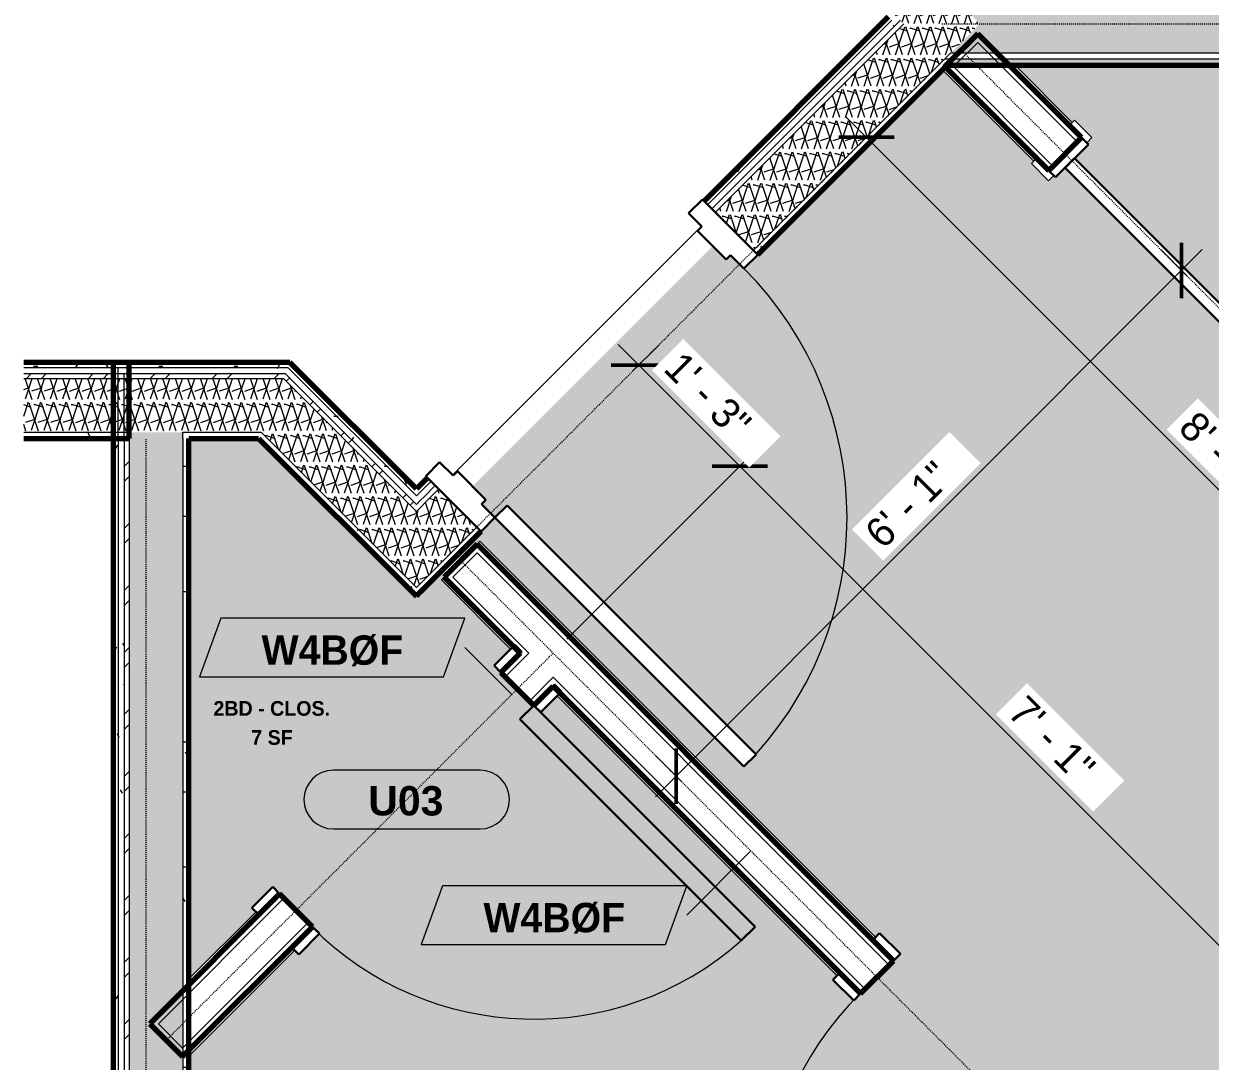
# Model space of a CAD drawing. Header units: inches. Extents: x -2533 to -979, y 116 to 10917.
# Drawn here: x -2532.8 to -2411.5, y 10309.7 to 10415.8 of the extents above; entities that cross this region are included whole.
import ezdxf

# ---------------------------------------------------------------- set-up
doc = ezdxf.new("R2010")
doc.units = ezdxf.units.IN
doc.header["$MEASUREMENT"] = 0
doc.linetypes.add('Dash 3_32_', pattern=[0.1875, 0.09375, -0.09375])
for name, color, linetype, lineweight in [('0-1', 7, 'Continuous', 5), ('0-2', 250, 'Continuous', 18), ('A-ANNO-DIMS', 211, 'Continuous', 9), ('A-ANNO-DIMS-32', 211, 'Continuous', 9), ('A-AREA-IDEN', 2, 'Continuous', 9), ('A-DETL-1', 90, 'Dash 3_32_', 18), ('A-DOOR', 31, 'Continuous', 18), ('A-DOOR-1', 50, 'Continuous', 30), ('A-DOOR-2', 7, 'Continuous', 9), ('A-DOOR-3', 31, 'Continuous', 30), ('A-DOOR-4', 31, 'Continuous', 9), ('A-DOOR-FRAM-2', 50, 'Continuous', 30), ('A-DOOR-FRAM-3', 31, 'Continuous', 30), ('A-DOOR-IDEN', 31, 'Continuous', 9), ('A-FLOR-1', 250, 'Continuous', 18), ('A-WALL', 113, 'Continuous', 18), ('A-WALL-2', 250, 'Continuous', 18), ('A-WALL-3', 113, 'Continuous', 70), ('A-WALL-IDEN', 211, 'Continuous', 9), ('A-WALL-PATT-1', 7, 'Continuous', 9), ('A-WALL-PATT-2', 8, 'Continuous', 9), ('A-WALL-PATT-3', 253, 'Continuous', 9), ('I-WALL-1', 10, 'Continuous', 70)]:
    doc.layers.add(name, color=color, linetype=linetype, lineweight=lineweight)
doc.layers.add('A-AREA-PATT-1', color=7, linetype='Continuous', lineweight=9, transparency=1)
doc.styles.add('Arial_B', font='arialbd.ttf', dxfattribs={"height": 3})
doc.styles.add('Century Gothic', font='ufonts.com_century-gothic.ttf', dxfattribs={"height": 3})
doc.styles.add('Century Gothic_B', font='GOTHICB.TTF', dxfattribs={"height": 3})
doc.styles.add('Century Gothic_B_1', font='GOTHICB.TTF', dxfattribs={"height": 1.5})
doc.dimstyles.new('OD_1__HACK', dxfattribs={"dimscale": 12, "dimtxt": 3.132505, "dimasz": 0.333333, "dimexe": 0.25, "dimexo": 0.166667, "dimgap": 0.041667, "dimtad": 1, "dimdec": 0, "dimzin": 3, "dimdsep": 46, "dimlunit": 4, "dimtxsty": 'Century Gothic', "dimblk1": 'OBLIQUE', "dimblk2": 'OBLIQUE', "dimsah": 1, "dimcen": 0.09, "dimdle": 0.25, "dimazin": 0, "dimtfac": 1, "dimtdec": 4, "dimtix": 1, "dimtmove": 0, "dimatfit": 3, "dimfxl": 1, "dimtvp": 1, "dimtfill": 1, "dimfrac": 2, "dimtolj": 1, "dimtzin": 0, "dimarcsym": 2})
doc.dimstyles.new('OD_1__HACK_2', dxfattribs={"dimscale": 12, "dimtxt": 3.132505, "dimasz": 0.333333, "dimexe": 0.25, "dimexo": 0.166667, "dimgap": 0.041667, "dimtad": 1, "dimdec": 0, "dimzin": 3, "dimdsep": 46, "dimlunit": 4, "dimtxsty": 'Century Gothic', "dimblk1": 'OBLIQUE', "dimblk2": 'OBLIQUE', "dimsah": 1, "dimcen": 0.09, "dimdle": 0.25, "dimazin": 0, "dimtfac": 1, "dimtdec": 4, "dimtix": 1, "dimtmove": 0, "dimatfit": 3, "dimfxl": 1, "dimtvp": 1, "dimtfill": 1, "dimfrac": 2, "dimtolj": 1, "dimtzin": 0, "dimarcsym": 2})
pattern_1 = [(0, (0, 0), (10.24, 2.56), [0.422, -7.258, 0.422, -7.258, -40.96]), (0, (0, 0), (10.24, 2.56), [-15.36, 0.422, -14.938, 0.422, -7.258, -17.92]), (0, (0, 0), (10.24, 2.56), [-38.4, 0.422, -4.698, 0.422, -12.378]), (120, (3.84, 1.28), (-7.33702503, 7.58810013), [0.422, -7.258, 0.422, -7.258, -40.96]), (120, (3.84, 1.28), (-7.33702503, 7.58810013), [-15.36, 0.422, -14.938, 0.422, -7.258, -17.92]), (120, (3.84, 1.28), (-7.33702503, 7.58810013), [-38.4, 0.422, -4.698, 0.422, -12.378]), (240, (5.12, 6.4), (-2.90297497, -10.14810013), [0.422, -7.258, 0.422, -7.258, -40.96]), (240, (5.12, 6.4), (-2.90297497, -10.14810013), [-15.36, 0.422, -14.938, 0.422, -7.258, -17.92]), (240, (5.12, 6.4), (-2.90297497, -10.14810013), [-38.4, 0.422, -4.698, 0.422, -12.378])]
pattern_2 = [(161.57, (0.16, 0.16), (-1.279773737, -0.000426766), [0, -9.107, 1.011, 0]), (18.43, (-0.16, 0.16), (-1.279773737, 0.000426766), [0, -9.107, 1.011, 0]), (108.43, (0.16, 0.16), (0.639452382, -3.199964008), [3.035, -7.083]), (71.57, (-0.16, 0.16), (0.639452382, 3.199964008), [3.035, -7.083])]
pattern_3 = [(45, (0, 0), (-3.1678384, 3.1678384), []), (45, (0, 4.8), (-3.1678384, 3.1678384), [])]

# ---------------------------------------------------------------- blocks, each defined once
blk = doc.blocks.new('CTR - 1st Phase - Shell_rvt-1-2ND _ 3RD FLOOR - 2BD B - ADA TYPE B')
at = {"layer": 'A-FLOR-1'}
for p, q in [((-2463.52, 10395.11), (-2488.98, 10369.65)), ((-2488.98, 10369.65), (-2463.52, 10395.11))]:
    blk.add_line(p, q, dxfattribs=at)
blk = doc.blocks.new('HOLLOW METAL - UNIT DOOR-2191978-2ND _ 3RD FLOOR - 2BD B - ADA TYPE B')
at = {"layer": 'A-DOOR-1'}
for p, q in [((18, 40.125), (16.25, 40.125)), ((16.25, 40.125), (16.25, 4.125)), ((18, 4.125), (18, 40.125)), ((16.25, 4.125), (18, 4.125))]:
    blk.add_line(p, q, dxfattribs=at)
at = {"layer": 'A-DOOR-2'}
blk.add_arc((18, 4.125), 36, 90, 180, dxfattribs=at)
at = {"layer": 'A-DOOR-FRAM-2'}
for p, q in [((-18, 4.125), (-20, 4.125)), ((-20, 4.125), (-20, -3.875)), ((-18, 2.1875), (-18, 4.125)), ((18, 4.125), (18, 2.1875)), ((20, 4.125), (18, 4.125)), ((20, -3.875), (20, 4.125)), ((-17.375, 2.1875), (-18, 2.1875)), ((-17.375, -1.9375), (-17.375, 2.1875)), ((18, 2.1875), (17.375, 2.1875)), ((17.375, 2.1875), (17.375, -1.9375)), ((-18, -3.875), (-18, -1.9375)), ((-18, -1.9375), (-17.375, -1.9375)), ((17.375, -1.9375), (18, -1.9375)), ((18, -1.9375), (18, -3.875)), ((-20, -3.875), (-18, -3.875)), ((18, -3.875), (20, -3.875))]:
    blk.add_line(p, q, dxfattribs=at)
blk = doc.blocks.new('CTR - 1st Phase - Common Walls_rvt-1-2ND _ 3RD FLOOR - 2BD B - ADA TYPE B')
at = {"layer": 'A-WALL-PATT-1'}
h = blk.add_hatch(dxfattribs=at)
h.set_pattern_fill('FP_1', color=256, style=0, pattern_type=2)
h.set_pattern_definition(pattern_1)
h.paths.add_polyline_path([(-2492.25, 10367.09), (-2490.75, 10368.59), (-2491.19, 10369.03), (-2492.69, 10367.53), (-2492.34, 10367.18)], flags=0)
h.paths.add_polyline_path([(-2462.46, 10396.87), (-2443.19, 10416.14), (-2443.64, 10416.58), (-2462.9, 10397.32)], flags=0)
h = blk.add_hatch(dxfattribs=at)
h.set_pattern_fill('FP_1', color=256, style=0, pattern_type=2)
h.set_pattern_definition(pattern_1)
h.paths.add_polyline_path([(-2492.34, 10367.88), (-2491.19, 10369.03), (-2491.54, 10369.39), (-2492.69, 10368.24)], flags=0)
h.paths.add_polyline_path([(-2462.9, 10397.32), (-2444.08, 10416.14), (-2444.43, 10416.5), (-2463.26, 10397.67)], flags=0)
h = blk.add_hatch(dxfattribs=at)
h.set_pattern_fill('FP_1', color=256, style=0, pattern_type=2)
h.set_pattern_definition(pattern_1)
h.paths.add_polyline_path([(-2492.25, 10357.72), (-2486.06, 10363.91), (-2486.5, 10364.35), (-2492.69, 10358.16)], flags=0)
h.paths.add_polyline_path([(-2457.78, 10392.19), (-2438.6, 10411.37), (-2438.64, 10411.41), (-2438.56, 10411.41), (-2438.16, 10411.81), (-2438.19, 10411.85), (-2437.88, 10412.16), (-2438.69, 10412.16), (-2458.22, 10392.63)], flags=0)
h.paths.add_polyline_path([(-2438.43, 10411.54), (-2438.47, 10411.57), (-2438.45, 10411.59)], flags=0)
h = blk.add_hatch(dxfattribs=at)
h.set_pattern_fill('FP_1', color=256, style=0, pattern_type=2)
h.set_pattern_definition(pattern_1)
h.paths.add_polyline_path([(-2098.56, 10411.54), (-2076.55, 10411.54), (-2076.55, 10412.16), (-2359.46, 10412.16), (-2359.46, 10411.54), (-2103.86, 10411.54)], flags=0)
h.paths.add_polyline_path([(-2437.84, 10411.54), (-2364.96, 10411.54), (-2364.96, 10412.16), (-2437.8, 10412.16), (-2438.43, 10411.54)], flags=0)
h = blk.add_hatch(dxfattribs=at)
h.set_pattern_fill('FP_1', color=256, style=0, pattern_type=2)
h.set_pattern_definition(pattern_1)
h.paths.add_polyline_path([(-2523.2, 10380.66), (-2522.07, 10380.66), (-2522.07, 10381.16), (-2532.84, 10381.16), (-2532.84, 10380.66)], flags=0)
h = blk.add_hatch(dxfattribs=at)
h.set_pattern_fill('FP_1', color=256, style=0, pattern_type=2)
h.set_pattern_definition(pattern_1)
h.paths.add_polyline_path([(-2522.57, 10380.04), (-2522.07, 10380.04), (-2522.07, 10380.66), (-2532.84, 10380.66), (-2532.84, 10380.04)], flags=0)
h = blk.add_hatch(dxfattribs=at)
h.set_pattern_fill('FP_1', color=256, style=0, pattern_type=2)
h.set_pattern_definition(pattern_1)
h.paths.add_polyline_path([(-2514.62, 10380.66), (-2505.83, 10380.66), (-2506.33, 10381.16), (-2522.07, 10381.16), (-2522.07, 10380.66), (-2514.95, 10380.66)], flags=0)
h = blk.add_hatch(dxfattribs=at)
h.set_pattern_fill('FP_1', color=256, style=0, pattern_type=2)
h.set_pattern_definition(pattern_1)
h.paths.add_polyline_path([(-2514.81, 10380.04), (-2506.09, 10380.04), (-2506.71, 10380.66), (-2522.07, 10380.66), (-2522.07, 10380.04), (-2514.95, 10380.04)], flags=0)
h = blk.add_hatch(dxfattribs=at)
h.set_pattern_fill('FP_1', color=256, style=0, pattern_type=2)
h.set_pattern_definition(pattern_1)
h.paths.add_polyline_path([(-2492.69, 10366.65), (-2492.25, 10367.09), (-2505.83, 10380.66), (-2506.71, 10380.66), (-2497.54, 10371.49)], flags=0)
h = blk.add_hatch(dxfattribs=at)
h.set_pattern_fill('FP_1', color=256, style=0, pattern_type=2)
h.set_pattern_definition(pattern_1)
h.paths.add_polyline_path([(-2492.69, 10367.53), (-2492.34, 10367.88), (-2505.62, 10381.16), (-2506.33, 10381.16), (-2496.65, 10371.49)], flags=0)
h = blk.add_hatch(dxfattribs=at)
h.set_pattern_fill('FP_1', color=256, style=0, pattern_type=2)
h.set_pattern_definition(pattern_1)
h.paths.add_polyline_path([(-2522.07, 10373.41), (-2522.08, 10374.04), (-2532.84, 10374.04), (-2532.84, 10373.41), (-2522.57, 10373.41)], flags=0)
h = blk.add_hatch(dxfattribs=at)
h.set_pattern_fill('FP_1', color=256, style=0, pattern_type=2)
h.set_pattern_definition(pattern_1)
h.paths.add_polyline_path([(-2523.2, 10261.59), (-2523.2, 10373.41), (-2523.7, 10373.41), (-2523.7, 10261.59)], flags=0)
h = blk.add_hatch(dxfattribs=at)
h.set_pattern_fill('FP_1', color=256, style=0, pattern_type=2)
h.set_pattern_definition(pattern_1)
h.paths.add_polyline_path([(-2523.2, 10261.59), (-2522.57, 10261.59), (-2522.57, 10373.41), (-2523.2, 10373.41), (-2523.2, 10265.09)], flags=0)
h = blk.add_hatch(dxfattribs=at)
h.set_pattern_fill('FP_1', color=256, style=0, pattern_type=2)
h.set_pattern_definition(pattern_1)
h.paths.add_polyline_path([(-2515.95, 10261.59), (-2515.95, 10310.86), (-2516.57, 10310.22), (-2516.57, 10261.59)], flags=0)
h.paths.add_polyline_path([(-2516.57, 10316.95), (-2515.95, 10317.57), (-2515.95, 10373.41), (-2516.57, 10373.41), (-2516.57, 10317.01)], flags=0)
h = blk.add_hatch(dxfattribs=at)
h.set_pattern_fill('FP_1', color=256, style=0, pattern_type=2)
h.set_pattern_definition(pattern_1)
h.paths.add_polyline_path([(-2492.69, 10357.28), (-2492.25, 10357.72), (-2508.57, 10374.04), (-2509.45, 10374.04), (-2494.07, 10358.65)], flags=0)
at = {"layer": 'A-WALL-PATT-2'}
h = blk.add_hatch(dxfattribs=at)
h.set_pattern_fill('FP_2', color=256, style=0, pattern_type=2)
h.set_pattern_definition(pattern_3)
h.paths.add_polyline_path([(-2522.07, 10379.54), (-2522.07, 10380.04), (-2532.84, 10380.04), (-2532.84, 10379.54)], flags=0)
h = blk.add_hatch(dxfattribs=at)
h.set_pattern_fill('FP_2', color=256, style=0, pattern_type=2)
h.set_pattern_definition(pattern_3)
h.paths.add_polyline_path([(-2516.08, 10379.54), (-2506.29, 10379.54), (-2506.79, 10380.04), (-2522.07, 10380.04), (-2522.07, 10379.54), (-2516.57, 10379.54)], flags=0)
h = blk.add_hatch(dxfattribs=at)
h.set_pattern_fill('FP_2', color=256, style=0, pattern_type=2)
h.set_pattern_definition(pattern_3)
h.paths.add_polyline_path([(-2492.69, 10365.94), (-2492.34, 10366.29), (-2506.09, 10380.04), (-2506.79, 10380.04), (-2498.24, 10371.49)], flags=0)
h = blk.add_hatch(dxfattribs=at)
h.set_pattern_fill('FP_2', color=256, style=0, pattern_type=2)
h.set_pattern_definition(pattern_3)
h.paths.add_polyline_path([(-2522.07, 10261.59), (-2522.07, 10373.41), (-2522.57, 10373.41), (-2522.57, 10261.59)], flags=0)
at = {"layer": 'A-WALL-PATT-3'}
h = blk.add_hatch(dxfattribs=at)
h.set_pattern_fill('FP_3', color=256, style=0, pattern_type=2)
h.set_pattern_definition(pattern_2)
h.paths.add_polyline_path([(-2438.95, 10411.9), (-2435.07, 10415.8), (-2438.13, 10418.86), (-2445.91, 10418.86), (-2439.22, 10412.16)], flags=0)
h = blk.add_hatch(dxfattribs=at)
h.set_pattern_fill('FP_3', color=256, style=0, pattern_type=2)
h.set_pattern_definition(pattern_2)
h.paths.add_polyline_path([(-2408.76, 10412.79), (-2076.17, 10412.79), (-2076.17, 10418.29), (-2435.26, 10418.29), (-2435.15, 10416.93), (-2435.28, 10416.81), (-2435.28, 10417.7), (-2435.72, 10417.25), (-2436.75, 10418.29), (-2437.56, 10418.29), (-2435.06, 10415.79), (-2438.06, 10412.79), (-2424.27, 10412.79)], flags=0)
h = blk.add_hatch(dxfattribs=at)
h.set_pattern_fill('FP_3', color=256, style=0, pattern_type=2)
h.set_pattern_definition(pattern_2)
h.paths.add_polyline_path([(-2488.8, 10362.05), (-2486.5, 10364.35), (-2490.39, 10368.24), (-2492.69, 10365.94), (-2488.96, 10362.2)], flags=0)
h.paths.add_polyline_path([(-2458.22, 10392.63), (-2438.95, 10411.9), (-2442.84, 10415.79), (-2462.11, 10396.52), (-2460.49, 10394.9)], flags=0)
h = blk.add_hatch(dxfattribs=at)
h.set_pattern_fill('FP_3', color=256, style=0, pattern_type=2)
h.set_pattern_definition(pattern_2)
h.paths.add_polyline_path([(-2522.07, 10374.04), (-2522.07, 10379.54), (-2532.84, 10379.54), (-2532.84, 10374.04)], flags=0)
h = blk.add_hatch(dxfattribs=at)
h.set_pattern_fill('FP_3', color=256, style=0, pattern_type=2)
h.set_pattern_definition(pattern_2)
h.paths.add_polyline_path([(-2509.45, 10374.04), (-2508.57, 10374.04), (-2514.07, 10379.54), (-2522.07, 10379.54), (-2522.07, 10374.04), (-2514.07, 10374.04)], flags=0)
h = blk.add_hatch(dxfattribs=at)
h.set_pattern_fill('FP_3', color=256, style=0, pattern_type=2)
h.set_pattern_definition(pattern_2)
h.paths.add_polyline_path([(-2492.69, 10358.16), (-2488.8, 10362.05), (-2506.29, 10379.54), (-2514.07, 10379.54), (-2493.63, 10359.1)], flags=0)
h = blk.add_hatch(dxfattribs=at)
h.set_pattern_fill('FP_3', color=256, style=0, pattern_type=2)
h.set_pattern_definition(pattern_2)
h.paths.add_polyline_path([(-2517.33, 10261.59), (-2516.57, 10261.59), (-2516.57, 10374.04), (-2522.07, 10374.04), (-2522.07, 10261.59), (-2520.07, 10261.59)], flags=0)
at = {"layer": 'A-WALL-2'}
for p, q in [((-2462.9, 10397.32), (-2444.08, 10416.14)), ((-2462.46, 10396.87), (-2443.64, 10415.7)), ((-2443.19, 10416.14), (-2443.64, 10415.7)), ((-2442.84, 10415.79), (-2443.28, 10415.35)), ((-2462.11, 10396.52), (-2443.28, 10415.35)), ((-2438.95, 10411.9), (-2439.39, 10411.46)), ((-2438.69, 10412.16), (-2438.95, 10411.9)), ((-2438.69, 10412.16), (-2438.06, 10412.79)), ((-2437.8, 10412.16), (-2438.69, 10412.16)), ((-2437.18, 10412.79), (-2438.06, 10412.79)), ((-2076.17, 10412.16), (-2437.8, 10412.16)), ((-2076.17, 10412.79), (-2437.18, 10412.79)), ((-2458.22, 10392.63), (-2439.39, 10411.46)), ((-2532.84, 10380.66), (-2522.07, 10380.66)), ((-2523.2, 10380.04), (-2523.2, 10380.66)), ((-2523.2, 10380.66), (-2516.08, 10380.66)), ((-2516.08, 10380.66), (-2506.71, 10380.66)), ((-2506.71, 10380.66), (-2505.83, 10380.66)), ((-2505.83, 10380.66), (-2492.69, 10367.53)), ((-2532.84, 10380.04), (-2522.07, 10380.04)), ((-2532.84, 10379.54), (-2522.07, 10379.54)), ((-2523.2, 10373.41), (-2523.2, 10380.04)), ((-2522.57, 10379.54), (-2522.57, 10380.04)), ((-2522.57, 10380.04), (-2515.45, 10380.04)), ((-2522.57, 10373.41), (-2522.57, 10379.54)), ((-2522.07, 10374.04), (-2522.07, 10379.54)), ((-2522.07, 10379.54), (-2514.95, 10379.54)), ((-2515.45, 10380.04), (-2506.79, 10380.04)), ((-2514.95, 10379.54), (-2514.07, 10379.54)), ((-2514.07, 10379.54), (-2506.29, 10379.54)), ((-2506.79, 10380.04), (-2506.09, 10380.04)), ((-2506.29, 10379.54), (-2492.69, 10365.94)), ((-2506.09, 10380.04), (-2492.69, 10366.65)), ((-2532.84, 10374.04), (-2522.07, 10374.04)), ((-2523.2, 10373.41), (-2523.2, 10261.59)), ((-2522.57, 10373.41), (-2522.57, 10261.59)), ((-2522.07, 10373.41), (-2522.07, 10374.04)), ((-2522.07, 10373.41), (-2522.07, 10261.59)), ((-2516.57, 10373.41), (-2516.57, 10374.04)), ((-2516.57, 10374.04), (-2509.45, 10374.04)), ((-2516.57, 10373.41), (-2516.57, 10261.59)), ((-2509.45, 10374.04), (-2508.57, 10374.04)), ((-2508.57, 10374.04), (-2492.69, 10358.16)), ((-2492.34, 10367.88), (-2491.19, 10369.03)), ((-2491.9, 10367.44), (-2490.75, 10368.59)), ((-2491.54, 10367.09), (-2490.39, 10368.24)), ((-2492.34, 10367.88), (-2492.69, 10367.53)), ((-2492.25, 10367.09), (-2492.69, 10366.65)), ((-2491.54, 10367.09), (-2492.34, 10366.29)), ((-2491.9, 10367.44), (-2492.25, 10367.09)), ((-2492.34, 10366.29), (-2492.69, 10365.94)), ((-2487.65, 10363.2), (-2488.8, 10362.05)), ((-2487.65, 10363.2), (-2486.5, 10364.35)), ((-2488.8, 10362.05), (-2492.69, 10358.16))]:
    blk.add_line(p, q, dxfattribs=at)
at = {"layer": 'I-WALL-1'}
for p, q in [((-2444.43, 10416.5), (-2463.26, 10397.67)), ((-2457.78, 10392.19), (-2438.95, 10411.02)), ((-2438.95, 10411.02), (-2438.43, 10411.54)), ((-2438.43, 10411.54), (-2076.17, 10411.54)), ((-2522.07, 10381.16), (-2532.84, 10381.16)), ((-2516.58, 10381.16), (-2523.7, 10381.16)), ((-2523.7, 10381.16), (-2523.7, 10380.66)), ((-2523.7, 10380.66), (-2523.7, 10373.41)), ((-2522.07, 10373.41), (-2522.07, 10381.16)), ((-2506.33, 10381.16), (-2516.58, 10381.16)), ((-2505.62, 10381.16), (-2506.33, 10381.16)), ((-2492.69, 10368.24), (-2505.62, 10381.16)), ((-2532.84, 10373.41), (-2522.07, 10373.41)), ((-2523.7, 10373.41), (-2523.7, 10261.59)), ((-2515.95, 10261.59), (-2515.95, 10373.41)), ((-2515.95, 10373.41), (-2508.83, 10373.41)), ((-2508.83, 10373.41), (-2492.69, 10357.28)), ((-2491.54, 10369.39), (-2492.69, 10368.24)), ((-2487.21, 10362.76), (-2486.06, 10363.91)), ((-2492.25, 10357.72), (-2487.21, 10362.76)), ((-2492.69, 10357.28), (-2492.25, 10357.72))]:
    blk.add_line(p, q, dxfattribs=at)
at = {"layer": '0-2', "rotation": 224.9999999999973}
blk.add_blockref('HOLLOW METAL - UNIT DOOR-2191978-2ND _ 3RD FLOOR - 2BD B - ADA TYPE B', (-2474.84, 10380.96), dxfattribs=at)
blk = doc.blocks.new('Basic Wall _ INT - W4BØF - _5_8 GYP - 2X4 WOOD_BATT_ - 5_8 GYP_ - ___-2681987-2ND _ 3RD FLOOR - 2BD B - ADA TYPE B')
at = {"layer": 'A-WALL'}
for p, q in [((-2509.08, 10325.03), (-2515.95, 10318.16)), ((-2508.88, 10324.82), (-2515.95, 10317.75))]:
    blk.add_line(p, q, dxfattribs=at)
blk = doc.blocks.new('Basic Wall _ INT - W4BØF - _5_8 GYP - 2X4 WOOD_BATT_ - 5_8 GYP_ - ___-2681988-2ND _ 3RD FLOOR - 2BD B - ADA TYPE B')
at = {"layer": 'A-WALL'}
for p, q in [((-2515.95, 10310.68), (-2505.34, 10321.29)), ((-2505.14, 10321.08), (-2515.95, 10310.27))]:
    blk.add_line(p, q, dxfattribs=at)
blk = doc.blocks.new('Basic Wall _ INT - W4BØF - _5_8 GYP - 2X4 WOOD_BATT_ - 5_8 GYP_ - ___-2686666-2ND _ 3RD FLOOR - 2BD B - ADA TYPE B')
at = {"layer": 'A-WALL'}
for p, q in [((-2490.13, 10358.95), (-2489.93, 10359.15)), ((-2490.13, 10358.95), (-2483.06, 10351.88)), ((-2489.93, 10359.15), (-2489.87, 10359.21)), ((-2489.93, 10359.15), (-2482.86, 10352.08)), ((-2489.87, 10359.21), (-2489.84, 10359.24)), ((-2478.29, 10347.1), (-2449.67, 10318.49)), ((-2478.08, 10347.31), (-2449.47, 10318.69))]:
    blk.add_line(p, q, dxfattribs=at)
blk = doc.blocks.new('Basic Wall _ INT - W4BØF - _5_8 GYP - 2X4 WOOD_BATT_ - 5_8 GYP_ - ___-2686665-2ND _ 3RD FLOOR - 2BD B - ADA TYPE B')
at = {"layer": 'A-WALL'}
for p, q in [((-2486.48, 10362.6), (-2486.45, 10362.63)), ((-2486.45, 10362.63), (-2486.39, 10362.69)), ((-2486.39, 10362.69), (-2486.19, 10362.89)), ((-2445.93, 10322.23), (-2486.39, 10362.69)), ((-2486.19, 10362.89), (-2445.73, 10322.43))]:
    blk.add_line(p, q, dxfattribs=at)
blk = doc.blocks.new('SWING - SINGLE - FLUSH - 2-10 x 6-8 - PRIVACY-3199405-2ND _ 3RD FLOOR - 2BD B - ADA TYPE B')
at = {"layer": 'A-DOOR-3'}
for p, q in [((15, -2.38), (15, -36.38)), ((17, -2.38), (15, -2.38)), ((17, -2.38), (17, -36.38)), ((17, -36.38), (15, -36.38))]:
    blk.add_line(p, q, dxfattribs=at)
at = {"layer": 'A-DOOR-4'}
blk.add_arc((17, -2.38), 34.07, 180, 266.6343, dxfattribs=at)
at = {"layer": 'A-DOOR-FRAM-3'}
for p, q in [((-20, 2.37), (-20, 3.37)), ((-20, 3.37), (-17, 3.37)), ((-17, 3.37), (-17, 2.37)), ((17, 2.37), (17, 3.37)), ((17, 3.37), (20, 3.37)), ((20, 3.37), (20, 2.37)), ((-17, 2.37), (-20, 2.37)), ((20, 2.37), (17, 2.37)), ((-20, -2.38), (-17, -2.38)), ((-20, -3.38), (-20, -2.38)), ((-17, -2.38), (-17, -3.38)), ((17, -2.38), (20, -2.38)), ((17, -3.38), (17, -2.38)), ((20, -2.38), (20, -3.38)), ((-17, -3.38), (-20, -3.38)), ((20, -3.38), (17, -3.38))]:
    blk.add_line(p, q, dxfattribs=at)
blk = doc.blocks.new('SWING - SINGLE - FLUSH - 2-8 x 6-8 - PASSAGE-3199418-2ND _ 3RD FLOOR - 2BD B - ADA TYPE B')
at = {"layer": 'A-DOOR-3'}
for p, q in [((14, -2.38), (14, -34.38)), ((16, -2.38), (14, -2.38)), ((16, -2.38), (16, -34.38)), ((16, -34.38), (14, -34.38))]:
    blk.add_line(p, q, dxfattribs=at)
at = {"layer": 'A-DOOR-4'}
blk.add_arc((16, -2.38), 32.07, 180, 266.4241, dxfattribs=at)
at = {"layer": 'A-DOOR-FRAM-3'}
for p, q in [((-19, 2.37), (-19, 3.37)), ((-19, 3.37), (-16, 3.37)), ((-16, 3.37), (-16, 2.37)), ((16, 2.37), (16, 3.37)), ((16, 3.37), (19, 3.37)), ((19, 3.37), (19, 2.37)), ((-16, 2.37), (-19, 2.37)), ((19, 2.37), (16, 2.37)), ((-19, -2.38), (-16, -2.38)), ((-19, -3.38), (-19, -2.38)), ((-16, -2.38), (-16, -3.38)), ((16, -2.38), (19, -2.38)), ((16, -3.38), (16, -2.38)), ((19, -2.38), (19, -3.38)), ((-16, -3.38), (-19, -3.38)), ((19, -3.38), (16, -3.38))]:
    blk.add_line(p, q, dxfattribs=at)
blk = doc.blocks.new('Basic Wall _ INT - W4BØF - _5_8 GYP - 2X4 WOOD_BATT_ - 5_8 GYP_ - ___-2694678-2ND _ 3RD FLOOR - 2BD B - ADA TYPE B')
at = {"layer": 'A-WALL'}
for p, q in [((-2425.82, 10405.49), (-2431.87, 10411.54)), ((-2431.46, 10411.54), (-2425.62, 10405.69))]:
    blk.add_line(p, q, dxfattribs=at)
blk = doc.blocks.new('Basic Wall _ INT - W4BØF - _5_8 GYP - 2X4 WOOD_BATT_ - 5_8 GYP_ - ___-2694677-2ND _ 3RD FLOOR - 2BD B - ADA TYPE B')
at = {"layer": 'A-WALL'}
for p, q in [((-2438.89, 10411.08), (-2429.56, 10401.75)), ((-2438.69, 10411.28), (-2429.35, 10401.95))]:
    blk.add_line(p, q, dxfattribs=at)
blk = doc.blocks.new('SLIDING - FLUSH - 6-0 x 6-8-3203587-2ND _ 3RD FLOOR - 2BD B - ADA TYPE B')
at = {"layer": 'A-DOOR-3'}
for p, q in [((1, 2.25), (-36, 2.25)), ((-36, 2.25), (-36, 0.875)), ((1, 0.875), (1, 2.25)), ((-36, 0.875), (1, 0.875)), ((36, 0.875), (-1, 0.875)), ((-1, 0.875), (-1, -0.5)), ((36, -0.5), (36, 0.875)), ((-1, -0.5), (36, -0.5))]:
    blk.add_line(p, q, dxfattribs=at)
at = {"layer": 'A-DOOR-4'}
for p, q in [((-36.25, 3), (-38.75, 3)), ((-38.75, 3), (-38.75, 2.25)), ((-36.25, 2.25), (-36.25, 3)), ((36.25, 3), (36.25, 2.25)), ((38.75, 3), (36.25, 3)), ((38.75, 2.25), (38.75, 3)), ((-38.75, 2.25), (-36.25, 2.25)), ((36.25, 2.25), (38.75, 2.25)), ((-36.25, -2.5), (-38.75, -2.5)), ((-38.75, -2.5), (-38.75, -3.25)), ((-38.75, -3.25), (-36.25, -3.25)), ((-36.25, -3.25), (-36.25, -2.5)), ((38.75, -2.5), (36.25, -2.5)), ((36.25, -2.5), (36.25, -3.25)), ((36.25, -3.25), (38.75, -3.25)), ((38.75, -3.25), (38.75, -2.5))]:
    blk.add_line(p, q, dxfattribs=at)
at = {"layer": 'A-DOOR-FRAM-3'}
for p, q in [((-36, 2.25), (-37, 2.25)), ((-37, 2.25), (-37, -2.5)), ((-36, -2.5), (-36, 2.25)), ((37, 2.25), (36, 2.25)), ((36, 2.25), (36, -2.5)), ((37, -2.5), (37, 2.25)), ((-37, -2.5), (-36, -2.5)), ((36, -2.5), (37, -2.5))]:
    blk.add_line(p, q, dxfattribs=at)
blk = doc.blocks.new('DIMBLOCK12-2ND _ 3RD FLOOR - 2BD B - ADA TYPE B')
at = {"layer": 'A-ANNO-DIMS-32'}
for p, q in [((-2477.29, 10352.88), (-2457.49, 10372.68)), ((-2459.61, 10370.56), (-2477.29, 10352.88)), ((-2399.61, 10310.56), (-2459.61, 10370.56)), ((-2407.53, 10302.64), (-2397.49, 10312.68)), ((-2399.61, 10310.56), (-2407.53, 10302.64))]:
    blk.add_line(p, q, dxfattribs=at)
at = {"layer": 'A-ANNO-DIMS-32', "lineweight": 50}
for p, q in [((-2459.61, 10370.56), (-2462.44, 10370.56)), ((-2459.61, 10370.56), (-2456.78, 10370.56)), ((-2399.61, 10310.56), (-2402.44, 10310.56)), ((-2399.61, 10310.56), (-2396.78, 10310.56))]:
    blk.add_line(p, q, dxfattribs=at)
at = {"layer": 'A-ANNO-DIMS-32', "color": 0, "insert": (-2430.25, 10347.34), "char_height": 3, "width": 12.5897, "attachment_point": 1, "rotation": 315, "line_spacing_factor": 0.984502, "style": 'Century Gothic', "bg_fill": 3, "box_fill_scale": 1.25, "bg_fill_color": 256, "bg_fill_true_color": 13158600, "bg_fill_transparency": 0}
blk.add_mtext('7\' - 1"', dxfattribs=at)
blk = doc.blocks.new('_Oblique')
at = {"color": 0, "linetype": 'ByBlock', "lineweight": -2}
blk.add_line((-0.5, -0.5), (0.5, 0.5), dxfattribs=at)
blk = doc.blocks.new('DIMBLOCK13-2ND _ 3RD FLOOR - 2BD B - ADA TYPE B')
at = {"layer": 'A-ANNO-DIMS-32'}
for p, q in [((-2459.61, 10370.56), (-2472.07, 10383.02)), ((-2470.54, 10380.31), (-2467.83, 10383.02)), ((-2469.95, 10380.9), (-2470.54, 10380.31)), ((-2477.29, 10352.88), (-2457.49, 10372.68)), ((-2459.61, 10370.56), (-2477.29, 10352.88))]:
    blk.add_line(p, q, dxfattribs=at)
at = {"layer": 'A-ANNO-DIMS-32', "lineweight": 50}
for p, q in [((-2469.95, 10380.9), (-2472.78, 10380.9)), ((-2469.95, 10380.9), (-2467.12, 10380.9)), ((-2459.61, 10370.56), (-2462.44, 10370.56)), ((-2459.61, 10370.56), (-2456.78, 10370.56))]:
    blk.add_line(p, q, dxfattribs=at)
at = {"layer": 'A-ANNO-DIMS-32', "color": 0, "insert": (-2465.42, 10382.51), "char_height": 3, "width": 12.5897, "attachment_point": 1, "rotation": 315, "line_spacing_factor": 0.984502, "style": 'Century Gothic', "bg_fill": 3, "box_fill_scale": 1.25, "bg_fill_color": 256, "bg_fill_true_color": 13158600, "bg_fill_transparency": 0}
blk.add_mtext('1\' - 3"', dxfattribs=at)
blk = doc.blocks.new('DIMBLOCK30-2ND _ 3RD FLOOR - 2BD B - ADA TYPE B')
at = {"layer": 'A-ANNO-DIMS-32'}
for p, q in [((-2377.61, 10335.12), (-2448.79, 10406.3)), ((-2447.26, 10403.6), (-2444.55, 10406.3)), ((-2446.67, 10404.18), (-2447.26, 10403.6)), ((-2369.71, 10343.02), (-2379.73, 10333)), ((-2377.61, 10335.12), (-2369.71, 10343.02))]:
    blk.add_line(p, q, dxfattribs=at)
at = {"layer": 'A-ANNO-DIMS-32', "lineweight": 50}
for p, q in [((-2446.67, 10404.18), (-2449.5, 10404.18)), ((-2446.67, 10404.18), (-2443.84, 10404.18)), ((-2377.61, 10335.12), (-2380.44, 10335.12)), ((-2377.61, 10335.12), (-2374.78, 10335.12))]:
    blk.add_line(p, q, dxfattribs=at)
at = {"layer": 'A-ANNO-DIMS-32', "color": 0, "insert": (-2412.78, 10376.43), "char_height": 3, "width": 12.5897, "attachment_point": 1, "rotation": 315, "line_spacing_factor": 0.984502, "style": 'Century Gothic', "bg_fill": 3, "box_fill_scale": 1.25, "bg_fill_color": 256, "bg_fill_true_color": 13158600, "bg_fill_transparency": 0}
blk.add_mtext('8\' - 2"', dxfattribs=at)
blk = doc.blocks.new('DIMBLOCK32-2ND _ 3RD FLOOR - 2BD B - ADA TYPE B')
at = {"layer": 'A-ANNO-DIMS-32'}
for p, q in [((-2412.32, 10392.7), (-2468.25, 10336.77)), ((-2413.86, 10389.99), (-2416.57, 10392.7)), ((-2414.45, 10390.58), (-2413.86, 10389.99)), ((-2465.55, 10338.31), (-2468.25, 10341.01)), ((-2466.13, 10338.89), (-2465.55, 10338.31))]:
    blk.add_line(p, q, dxfattribs=at)
at = {"layer": 'A-ANNO-DIMS-32', "lineweight": 50}
for p, q in [((-2414.45, 10390.58), (-2414.45, 10393.41)), ((-2414.45, 10390.58), (-2414.45, 10387.75)), ((-2466.13, 10338.89), (-2466.13, 10341.72)), ((-2466.13, 10338.89), (-2466.13, 10336.06))]:
    blk.add_line(p, q, dxfattribs=at)
at = {"layer": 'A-ANNO-DIMS-32', "color": 0, "insert": (-2447.07, 10364.1), "char_height": 3, "width": 12.5897, "attachment_point": 1, "rotation": 45, "line_spacing_factor": 0.984502, "style": 'Century Gothic', "bg_fill": 3, "box_fill_scale": 1.25, "bg_fill_color": 256, "bg_fill_true_color": 13158600, "bg_fill_transparency": 0}
blk.add_mtext('6\' - 1"', dxfattribs=at)
blk = doc.blocks.new('Door Tag - Type Mark-2601225-2ND _ 3RD FLOOR - 2BD B - ADA TYPE B')
at = {"layer": 'A-DOOR-IDEN'}
for p, q in [((0.234375, 0.09375), (-0.234375, 0.09375)), ((-0.234375, -0.09375), (0.234375, -0.09375))]:
    blk.add_line(p, q, dxfattribs=at)
for centre, start, end in [((-0.234375, 0), 90, 270), ((0.234375, 0), 270, 90)]:
    blk.add_arc(centre, 0.09375, start, end, dxfattribs=at)
blk = doc.blocks.new('Wall Tag - ONE-2663183-2ND _ 3RD FLOOR - 2BD B - ADA TYPE B')
at = {"layer": 'A-WALL-IDEN'}
for p, q in [((-0.3561, 0.0937), (-0.4244, -0.0937)), ((0.4244, 0.0937), (-0.3561, 0.0937)), ((0.3561, -0.0937), (0.4244, 0.0937)), ((-0.4244, -0.0937), (0.3561, -0.0937))]:
    blk.add_line(p, q, dxfattribs=at)

msp = doc.modelspace()

# ---------------------------------------------------------------- hatches: boundary and pattern name
at = {"layer": 'A-AREA-PATT-1'}
h = msp.add_hatch(color=256, dxfattribs=at)
h.paths.add_polyline_path([(-2484.65, 10365.32), (-2483.41, 10366.56), (-2457.96, 10341.1), (-2459.19, 10339.86), (-2484.21, 10364.88)], flags=0)
h.paths.add_polyline_path([(-2308.99, 10201.27), (-2269.04, 10241.23), (-2308.61, 10280.8), (-2309.03, 10280.39), (-2311.15, 10282.51), (-2308.76, 10284.89), (-2332.8, 10308.94), (-2335.19, 10306.55), (-2337.31, 10308.67), (-2336.9, 10309.09), (-2374.76, 10346.95), (-2375, 10346.71), (-2376.76, 10348.48), (-2376.23, 10349.01), (-2402.57, 10375.35), (-2401.6, 10376.32), (-2426.35, 10401.07), (-2427.32, 10400.09), (-2427.5, 10400.27), (-2428.03, 10399.74), (-2429.8, 10401.51), (-2429.56, 10401.75), (-2438.89, 10411.08), (-2459.19, 10390.78), (-2460.56, 10392.15), (-2461, 10391.7), (-2462.37, 10393.07), (-2486.95, 10368.5), (-2485.58, 10367.13), (-2486.02, 10366.69), (-2484.65, 10365.32), (-2488.6, 10361.36), (-2488.16, 10360.92), (-2486.19, 10362.89), (-2445.73, 10322.43), (-2445.31, 10322.85), (-2443.19, 10320.72), (-2445.58, 10318.34), (-2421.53, 10294.3), (-2419.15, 10296.68), (-2418.29, 10295.83), (-2408.95, 10305.17), (-2331.32, 10227.54), (-2330.9, 10227.95), (-2328.78, 10225.83), (-2312.52, 10242.09), (-2311.1, 10240.68), (-2328.07, 10223.71), (-2329.49, 10225.12), (-2331.17, 10223.44), (-2315.13, 10207.41)], flags=0)
h.paths.add_polyline_path([(-2375.44, 10350.16), (-2374.73, 10350.86), (-2399.48, 10375.61), (-2400.19, 10374.9), (-2375.7, 10350.42)], flags=0)
for points in [[(-2368.3, 10348.38), (-2366, 10350.67), (-2366, 10411.54), (-2431.46, 10411.54), (-2425.62, 10405.69), (-2425.38, 10405.93), (-2423.61, 10404.16), (-2424.14, 10403.63), (-2423.96, 10403.45), (-2425.38, 10402.04), (-2399.21, 10375.88), (-2399.48, 10375.61), (-2374.73, 10350.86), (-2373.05, 10352.54), (-2372.87, 10352.37), (-2372.34, 10352.9), (-2370.58, 10351.13), (-2370.81, 10350.89), (-2368.33, 10348.41)], [(-2515.95, 10318.16), (-2509.08, 10325.03), (-2509.5, 10325.44), (-2507.38, 10327.56), (-2504.99, 10325.17), (-2482.36, 10347.81), (-2484.75, 10350.19), (-2483.06, 10351.88), (-2490.13, 10358.95), (-2489.51, 10359.57), (-2489.95, 10360.02), (-2492.69, 10357.28), (-2508.83, 10373.41), (-2515.95, 10373.41), (-2515.95, 10320.17)], [(-2449.2, 10174.52), (-2449.2, 10244.52), (-2451.99, 10244.52), (-2451.99, 10262.13), (-2423.06, 10291.05), (-2423.92, 10291.91), (-2421.53, 10294.3), (-2445.58, 10318.34), (-2447.96, 10315.95), (-2450.08, 10318.07), (-2449.67, 10318.49), (-2478.29, 10347.1), (-2479.98, 10345.42), (-2482.36, 10347.8), (-2504.99, 10325.17), (-2502.6, 10322.79), (-2504.72, 10320.67), (-2505.14, 10321.08), (-2515.95, 10310.27), (-2515.95, 10293.11), (-2509.77, 10293.11), (-2508.81, 10292.98), (-2507.91, 10292.61), (-2507.14, 10292.01), (-2506.55, 10291.24), (-2506.17, 10290.34), (-2506.05, 10289.3), (-2506.05, 10287.99), (-2503.02, 10288.34), (-2502.02, 10289.53), (-2501.02, 10290.1), (-2500.02, 10290.37), (-2499.02, 10290.54), (-2498.02, 10290.63), (-2496.03, 10290.46), (-2494.02, 10289.92), (-2492.02, 10289.19), (-2490.02, 10288.26), (-2488.02, 10286.87), (-2487.02, 10285.87), (-2486.52, 10285), (-2486.02, 10283.63), (-2486.02, 10282.63), (-2486.52, 10281.26), (-2487.02, 10280.39), (-2488.02, 10279.39), (-2490.02, 10278), (-2492.02, 10277.07), (-2494.02, 10276.34), (-2496.03, 10275.8), (-2498.02, 10275.63), (-2499.02, 10275.72), (-2500.02, 10275.89), (-2501.02, 10276.16), (-2502.04, 10276.75), (-2503.02, 10277.92), (-2506.05, 10278.27), (-2506.05, 10276.88), (-2506.17, 10275.92), (-2506.55, 10275.02), (-2507.14, 10274.24), (-2507.91, 10273.65), (-2508.81, 10273.28), (-2509.77, 10273.15), (-2515.95, 10273.15), (-2515.95, 10265), (-2492.95, 10265), (-2492.95, 10193), (-2451.99, 10193), (-2451.99, 10210.52), (-2450.7, 10210.52), (-2450.7, 10174.52)]]:
    msp.add_hatch(color=256, dxfattribs=at).paths.add_polyline_path(points, flags=0)

# ---------------------------------------------------------------- linework, layer by layer
at = {"layer": 'A-DETL-1'}
for p, q in [((-2438.95, 10415.79), (-2076.17, 10415.79)), ((-2436.96, 10413.09), (-2267.07, 10243.2)), ((-2489.43, 10361.42), (-2438.27, 10412.58)), ((-2520.32, 9988.44), (-2520.32, 10373.41)), ((-2418.71, 10291.47), (-2488.16, 10360.92)), ((-2518.27, 10311.89), (-2478.7, 10351.46))]:
    msp.add_line(p, q, dxfattribs=at)
at = {"layer": 'A-WALL'}
for p, q in [((-2435.28, 10413.88), (-2437.75, 10411.41)), ((-2425.11, 10403.72), (-2435.28, 10413.88)), ((-2427.59, 10401.24), (-2437.75, 10411.41)), ((-2486.48, 10361.72), (-2488.96, 10359.24)), ((-2486.48, 10361.72), (-2444.34, 10319.58)), ((-2488.96, 10359.24), (-2481.18, 10351.46)), ((-2481.18, 10351.46), (-2483.6, 10349.04)), ((-2478.7, 10348.99), (-2481.12, 10346.56)), ((-2478.7, 10348.99), (-2446.81, 10317.1)), ((-2506.23, 10326.41), (-2519.06, 10313.57)), ((-2503.75, 10323.94), (-2516.59, 10311.1)), ((-2519.06, 10313.57), (-2516.59, 10311.1))]:
    msp.add_line(p, q, dxfattribs=at)
at = {"layer": 'A-WALL-3'}
for p, q in [((-2435.28, 10414.77), (-2438.64, 10411.41)), ((-2424.67, 10404.16), (-2435.28, 10414.77)), ((-2438.64, 10411.41), (-2428.03, 10400.8)), ((-2428.03, 10400.8), (-2424.67, 10404.16)), ((-2486.48, 10362.6), (-2489.84, 10359.24)), ((-2443.9, 10320.02), (-2486.48, 10362.6)), ((-2489.84, 10359.24), (-2482.06, 10351.46)), ((-2482.06, 10351.46), (-2484.04, 10349.48)), ((-2484.04, 10349.48), (-2480.68, 10346.12)), ((-2480.68, 10346.12), (-2478.7, 10348.1)), ((-2478.7, 10348.1), (-2447.26, 10316.66)), ((-2506.67, 10326.85), (-2519.95, 10313.57)), ((-2503.31, 10323.5), (-2506.67, 10326.85)), ((-2516.59, 10310.22), (-2503.31, 10323.5)), ((-2447.26, 10316.66), (-2443.9, 10320.02)), ((-2519.95, 10313.57), (-2516.59, 10310.22))]:
    msp.add_line(p, q, dxfattribs=at)
at = {"layer": 'A-WALL-IDEN'}
msp.add_line((-2482.93, 10347.23), (-2487.72, 10352.02), dxfattribs=at)

# ---------------------------------------------------------------- block references
at = {"layer": '0-1'}
for name in ['CTR - 1st Phase - Shell_rvt-1-2ND _ 3RD FLOOR - 2BD B - ADA TYPE B', 'CTR - 1st Phase - Common Walls_rvt-1-2ND _ 3RD FLOOR - 2BD B - ADA TYPE B']:
    msp.add_blockref(name, (0, 0), dxfattribs=at)
at = {"layer": 'A-DOOR'}
for name, p, rotation in [('SLIDING - FLUSH - 6-0 x 6-8-3203587-2ND _ 3RD FLOOR - 2BD B - ADA TYPE B', (-2400.28, 10376.23), 134.9999999998691), ('SWING - SINGLE - FLUSH - 2-8 x 6-8 - PASSAGE-3199418-2ND _ 3RD FLOOR - 2BD B - ADA TYPE B', (-2493.68, 10336.49), 44.99999999999973), ('SWING - SINGLE - FLUSH - 2-10 x 6-8 - PRIVACY-3199405-2ND _ 3RD FLOOR - 2BD B - ADA TYPE B', (-2433.56, 10306.32), 314.999999999968)]:
    msp.add_blockref(name, p, dxfattribs=dict(at, rotation=rotation))
at = {"layer": 'A-DOOR-IDEN', "xscale": 31.99999999999999, "yscale": 31.99999999999999, "zscale": 31.99999999999999}
msp.add_blockref('Door Tag - Type Mark-2601225-2ND _ 3RD FLOOR - 2BD B - ADA TYPE B', (-2493.68, 10336.49), dxfattribs=at)
at = {"layer": 'A-WALL'}
for name in ['Basic Wall _ INT - W4BØF - _5_8 GYP - 2X4 WOOD_BATT_ - 5_8 GYP_ - ___-2694677-2ND _ 3RD FLOOR - 2BD B - ADA TYPE B', 'Basic Wall _ INT - W4BØF - _5_8 GYP - 2X4 WOOD_BATT_ - 5_8 GYP_ - ___-2694678-2ND _ 3RD FLOOR - 2BD B - ADA TYPE B', 'Basic Wall _ INT - W4BØF - _5_8 GYP - 2X4 WOOD_BATT_ - 5_8 GYP_ - ___-2686665-2ND _ 3RD FLOOR - 2BD B - ADA TYPE B', 'Basic Wall _ INT - W4BØF - _5_8 GYP - 2X4 WOOD_BATT_ - 5_8 GYP_ - ___-2686666-2ND _ 3RD FLOOR - 2BD B - ADA TYPE B', 'Basic Wall _ INT - W4BØF - _5_8 GYP - 2X4 WOOD_BATT_ - 5_8 GYP_ - ___-2681987-2ND _ 3RD FLOOR - 2BD B - ADA TYPE B', 'Basic Wall _ INT - W4BØF - _5_8 GYP - 2X4 WOOD_BATT_ - 5_8 GYP_ - ___-2681988-2ND _ 3RD FLOOR - 2BD B - ADA TYPE B']:
    msp.add_blockref(name, (0, 0), dxfattribs=at)
at = {"layer": 'A-WALL-IDEN', "xscale": 31.99999999999999, "yscale": 31.99999999999999, "zscale": 31.99999999999999}
msp.add_blockref('Wall Tag - ONE-2663183-2ND _ 3RD FLOOR - 2BD B - ADA TYPE B', (-2501.3, 10352.02), dxfattribs=at)

# ---------------------------------------------------------------- texts
at = {"layer": 'A-AREA-IDEN', "char_height": 1.5, "attachment_point": 1, "style": 'Century Gothic_B_1'}
for s, insert, width in [('2BD - CLOS.', (-2513.44, 10346.56), 13.837), ('7 SF', (-2509.57, 10343.59), 4.444)]:
    msp.add_mtext(s, dxfattribs=dict(at, insert=insert, width=width))
at = {"layer": 'A-DOOR-IDEN', "insert": (-2497.61, 10337.87), "char_height": 3, "width": 9.393, "attachment_point": 1, "style": 'Arial_B'}
msp.add_mtext('U03', dxfattribs=at)
at = {"layer": 'A-WALL-IDEN', "insert": (-2508.52, 10353.27), "char_height": 3, "width": 17.372, "attachment_point": 1, "style": 'Century Gothic_B'}
msp.add_mtext('W4BØF', dxfattribs=at)

# ---------------------------------------------------------------- next in the draw order: dimensions: what is measured, and where the dimension line sits
at = {"layer": 'A-ANNO-DIMS'}
dim = msp.add_linear_dim(base=(-2459.61, 10370.56), p1=(-2408.95, 10301.23), p2=(-2478.7, 10351.46), angle=315, dimstyle='OD_1__HACK', override={"dimpost": '<>', "dimfxl": 85.96076}, dxfattribs=at)
dim.commit()
dim.dimension.update_dxf_attribs({"geometry": 'DIMBLOCK12-2ND _ 3RD FLOOR - 2BD B - ADA TYPE B', "text_midpoint": (-2428.17, 10342)})

# ---------------------------------------------------------------- next in the draw order: linework, layer by layer
at = {"layer": 'A-WALL-IDEN'}
msp.add_line((-2458.48, 10331.24), (-2465.03, 10324.68), dxfattribs=at)

# ---------------------------------------------------------------- next in the draw order: block references
at = {"layer": 'A-WALL-IDEN', "xscale": 31.99999999999999, "yscale": 31.99999999999999, "zscale": 31.99999999999999}
msp.add_blockref('Wall Tag - ONE-2663183-2ND _ 3RD FLOOR - 2BD B - ADA TYPE B', (-2478.61, 10324.68), dxfattribs=at)

# ---------------------------------------------------------------- next in the draw order: texts
at = {"layer": 'A-WALL-IDEN', "insert": (-2485.83, 10325.93), "char_height": 3, "width": 17.372, "attachment_point": 1, "style": 'Century Gothic_B'}
msp.add_mtext('W4BØF', dxfattribs=at)

# ---------------------------------------------------------------- next in the draw order: dimensions: what is measured, and where the dimension line sits
at = {"layer": 'A-ANNO-DIMS'}
for base, p1, p2, dimstyle, override, picture, middle in [((-2446.67, 10404.18), (-2368.3, 10344.43), (-2448.67, 10402.18), 'OD_1__HACK_2', {"dimpost": '<>', "dimfxl": 98.96652}, 'DIMBLOCK30-2ND _ 3RD FLOOR - 2BD B - ADA TYPE B', (-2410.67, 10371.12)), ((-2469.95, 10380.9), (-2478.7, 10351.46), (-2471.95, 10378.9), 'OD_1__HACK', {"dimpost": '<>', "dimfxl": 28.254984}, 'DIMBLOCK13-2ND _ 3RD FLOOR - 2BD B - ADA TYPE B', (-2463.31, 10377.2))]:
    dim = msp.add_linear_dim(base=base, p1=p1, p2=p2, angle=315, dimstyle=dimstyle, override=override, dxfattribs=at)
    dim.commit()
    dim.dimension.update_dxf_attribs({"geometry": picture, "text_midpoint": middle})

# ---------------------------------------------------------------- next in the draw order: dimensions: what is measured, and where the dimension line sits
dim = msp.add_linear_dim(base=(-2466.13, 10338.89), p1=(-2412.45, 10388.58), p2=(-2464.13, 10336.89), angle=45, dimstyle='OD_1__HACK_2', override={"dimpost": '<>', "dimfxl": 73.094052}, dxfattribs=at)
dim.commit()
dim.dimension.update_dxf_attribs({"geometry": 'DIMBLOCK32-2ND _ 3RD FLOOR - 2BD B - ADA TYPE B', "text_midpoint": (-2441.76, 10366.2)})

doc.saveas('drawing.dxf')
